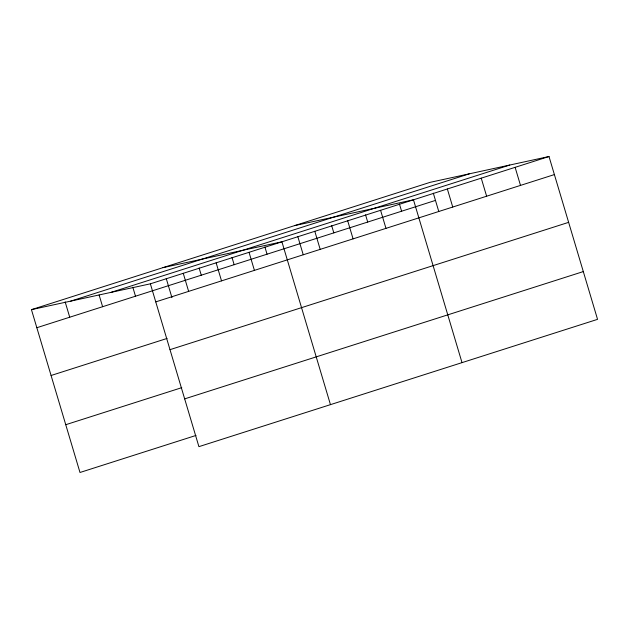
<?xml version="1.0" encoding="UTF-8"?>
<svg xmlns="http://www.w3.org/2000/svg" width="629" height="629" viewBox="0 0 629 629"><rect width="100%" height="100%" fill="white"/><g stroke="black" fill="none" stroke-linecap="round" stroke-linejoin="round"><path stroke-width="0.94" d="M31.45 309.649L430.087 182.347L549.007 156.519L597.55 319.351L198.913 446.653L150.37 283.821L31.45 309.649L79.993 472.481L196.012 435.433M70.692 301.126L469.328 173.824M111.129 292.343L509.765 165.042M150.37 283.821L549.007 156.519M36.836 327.717L435.472 200.407M155.756 301.881L554.393 174.579M51.075 375.489L167.094 338.433M169.995 349.661L568.632 222.352M65.754 424.709L181.773 387.661M184.667 398.88L583.311 271.579M294.553 225.63L413.473 199.802L462.016 362.634M162.997 267.639L281.918 241.811L330.461 404.644M515.12 167.338L520.505 185.398M481.24 178.156L486.626 196.224M447.353 188.983L452.738 207.043M433.318 193.182L438.759 211.43M399.439 204L401.593 211.226M380.584 210.306L385.97 228.366M365.551 214.827L367.706 222.053M347.695 220.803L353.081 238.871M331.664 225.646L333.818 232.872M314.807 231.307L320.192 249.367M297.784 236.465L303.225 254.714M264.895 246.969L267.05 254.195M249.029 252.315L254.415 270.376M232.007 257.473L234.161 264.699M216.14 262.82L221.526 280.88M199.118 267.978L201.272 275.203M183.259 273.316L188.637 291.384M166.229 278.474L171.945 297.643M132.805 287.17L135.494 296.204M99.107 294.97L102.613 306.708M65.149 301.857L69.725 317.213"/></g></svg>
